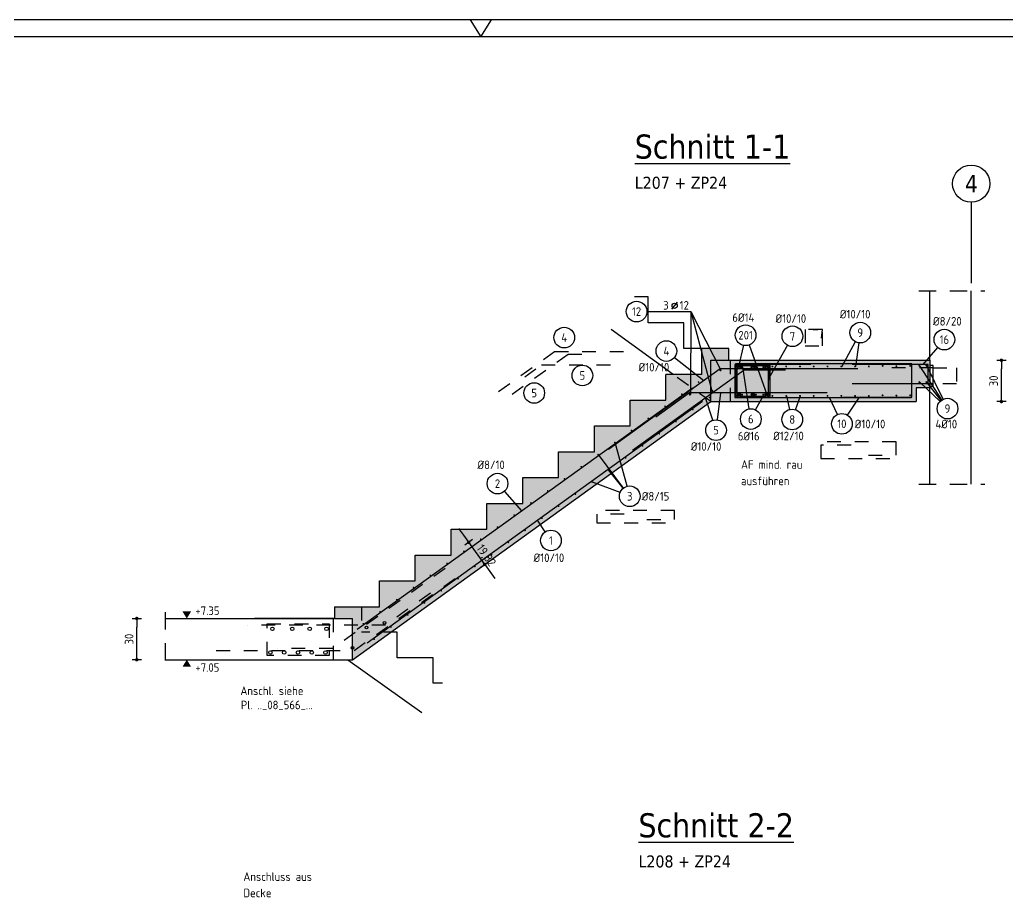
# Model space of a CAD drawing. Extents: x -15.3 to 29.1, y -4.8 to 18.4.
# Drawn here: x 7.17 to 14.33, y 8.48 to 14.85 of the extents above; entities that cross this region are included whole.
import ezdxf
from ezdxf.enums import TextEntityAlignment as Align

# ---------------------------------------------------------------- set-up
doc = ezdxf.new("R2010")
doc.units = 0
doc.header["$LTSCALE"] = 0.25
for name, pattern in [('AUSGEZOGEN', [1000.01, 1000, 0.01]), ('DASHED', [0.75, 0.5, -0.25]), ('DOT', [0.175, 0.05, -0.125]), ('GESTRICHELT', [0.75, 0.5, -0.25]), ('HIDDEN', [0.375, 0.25, -0.125]), ('HIDDEN2', [0.187, 0.125, -0.062]), ('VERDECKT', [0.375, 0.25, -0.125])]:
    doc.linetypes.add(name, pattern=pattern)
for name, color, linetype in [('ACHSEN', 7, 'Continuous'), ('AFU', 7, 'Continuous'), ('BETON', 7, 'Continuous'), ('grau_mittel', 7, 'Continuous'), ('HILFE', 7, 'Continuous'), ('koten', 7, 'Continuous'), ('MASSE', 7, 'Continuous'), ('OBJEKT', 7, 'Continuous'), ('RAHMEN', 7, 'Continuous'), ('RND', 7, 'Continuous'), ('RND-1', 7, 'Continuous'), ('SFP_Achsen', 7, 'Continuous'), ('TEXT', 7, 'Continuous'), ('VERDECKT', 7, 'Continuous')]:
    doc.layers.add(name, color=color, linetype=linetype)
doc.layers.add('NOPLOT', color=7, linetype='Continuous', plot=False)
doc.styles.add('helv', font='tahoma.ttf')
doc.styles.add('txt', font='isocp.shx')
doc.linetypes.add('AFU_50K', pattern='A,0.15,["/",Standard,S=0.2,R=0,X=-0.01,Y=-0.1],0.07,["/",Standard,S=0.2,R=0,X=-0.01,Y=-0.1],0.15', length=0.37)
doc.dimstyles.new('DOT_I', dxfattribs={"dimscale": 0.25, "dimtxt": 0.25, "dimasz": 0.25, "dimexe": 0.1, "dimexo": 0.3, "dimgap": 0.1, "dimtad": 1, "dimdec": 3, "dimzin": 3, "dimtxsty": 'txt', "dimblk": 'DOT', "dimblk1": 'DOT', "dimblk2": 'DOT', "dimsah": 1, "dimcen": 0.1, "dimse1": 1, "dimse2": 1, "dimazin": 0, "dimtfac": 1, "dimtdec": 4, "dimtix": 1, "dimtmove": 2, "dimatfit": 3, "dimfxl": 0, "dimtvp": 1, "dimtolj": 1, "dimtzin": 0, "dimarcsym": 0})

# ---------------------------------------------------------------- blocks, each defined once
blk = doc.blocks.new('DINA1')
at = {"layer": 'RAHMEN'}
blk.add_line((84.1, 59.4), (0, 59.4), dxfattribs=at)
at = {"layer": 'RAHMEN', "color": 7, "linetype": 'Continuous'}
for p, q in [((41.74, 59.4), (42.05, 58.9)), ((42.05, 58.9), (42.36, 59.4))]:
    blk.add_line(p, q, dxfattribs=at)
at = {"layer": 'RAHMEN', "color": 5}
blk.add_line((83.6, 58.9), (2, 58.9), dxfattribs=at)
blk = doc.blocks.new('OKRD_O')
at = {"layer": 'koten', "color": 7, "linetype": 'Continuous'}
blk.add_solid([(-0.125, 0.202), (0.125, 0.202), (0, 0)], dxfattribs=at)
at = {"layer": 'koten', "style": 'txt'}
blk.add_attdef('OKRD', (0.25, 0.1), '', height=0.25, dxfattribs=at)
blk = doc.blocks.new('okrd_u')
at = {"layer": 'koten', "color": 7, "linetype": 'Continuous'}
blk.add_solid([(-0.125, -0.202), (0.125, -0.202), (0, 0)], dxfattribs=at)
at = {"layer": 'koten', "style": 'txt'}
blk.add_attdef('OKRD', (0.25, -0.35), '', height=0.25, dxfattribs=at)
blk = doc.blocks.new('DOT')
at = {"layer": 'MASSE', "color": 7, "linetype": 'Continuous'}
for p, q in [((0, 0), (-1, 0)), ((0, 0.54), (0, -0.54))]:
    blk.add_line(p, q, dxfattribs=at)
at = {"layer": 'MASSE', "color": 7, "linetype": 'Continuous', "const_width": 0.2}
blk.add_lwpolyline([(-0.1, 0, 1), (0.1, 0, 1)], format="xyb", close=True, dxfattribs=at)
blk = doc.blocks.new('*D21')
at = {"layer": 'Defpoints', "color": 0, "linetype": 'AUSGEZOGEN', "transparency": 16777216}
for p in [(8.0162, 10.5025), (8.0162, 10.5025), (8.0162, 10.2025)]:
    blk.add_point(p, dxfattribs=at)
at = {"layer": 'MASSE', "color": 0, "linetype": 'AUSGEZOGEN', "lineweight": -2, "transparency": 16777216}
blk.add_line((8.0162, 10.265), (8.0162, 10.44), dxfattribs=at)
at = {"layer": 'MASSE', "color": 0, "linetype": 'AUSGEZOGEN', "lineweight": -2, "transparency": 16777216, "xscale": 0.0625, "yscale": 0.0625, "zscale": 0.0625}
for p, rotation in [((8.0162, 10.5025), 90), ((8.0162, 10.2025), 270)]:
    blk.add_blockref('DOT', p, dxfattribs=dict(at, rotation=rotation))
at = {"layer": 'MASSE', "color": 0, "linetype": 'AUSGEZOGEN', "transparency": 16777216, "insert": (7.96, 10.3525), "char_height": 0.0625, "attachment_point": 5, "rotation": 90, "style": 'txt'}
blk.add_mtext('\\A1;30', dxfattribs=at)
blk = doc.blocks.new('RND_HIN')
at = {"layer": 'RND', "color": 7, "linetype": 'Continuous'}
blk.add_circle((0, 0), 0.3, dxfattribs=at)
at = {"layer": 'RND', "color": 7, "linetype": 'Continuous', "style": 'txt'}
blk.add_attdef('POSI', text='', height=0.25, dxfattribs=at).set_placement((0, 0), align=Align.MIDDLE)
blk = doc.blocks.new('*D25')
at = {"layer": 'Defpoints', "color": 0, "linetype": 'AUSGEZOGEN', "transparency": 16777216}
for p in [(14.2908, 12.3775), (14.2908, 12.3775), (14.2908, 12.0775)]:
    blk.add_point(p, dxfattribs=at)
at = {"layer": 'MASSE', "color": 0, "linetype": 'AUSGEZOGEN', "lineweight": -2, "transparency": 16777216}
blk.add_line((14.2908, 12.14), (14.2908, 12.315), dxfattribs=at)
at = {"layer": 'MASSE', "color": 0, "linetype": 'AUSGEZOGEN', "lineweight": -2, "transparency": 16777216, "xscale": 0.0625, "yscale": 0.0625, "zscale": 0.0625}
for p, rotation in [((14.2908, 12.3775), 90), ((14.2908, 12.0775), 270)]:
    blk.add_blockref('DOT', p, dxfattribs=dict(at, rotation=rotation))
at = {"layer": 'MASSE', "color": 0, "linetype": 'AUSGEZOGEN', "transparency": 16777216, "insert": (14.2346, 12.2275), "char_height": 0.0625, "attachment_point": 5, "rotation": 90, "style": 'txt'}
blk.add_mtext('\\A1;30', dxfattribs=at)
blk = doc.blocks.new('*D26')
at = {"layer": 'Defpoints', "color": 0, "linetype": 'AUSGEZOGEN', "transparency": 16777216}
for p in [(10.4253, 11.0554), (10.4253, 11.0554), (10.5413, 10.8946)]:
    blk.add_point(p, dxfattribs=at)
at = {"layer": 'MASSE', "color": 0, "linetype": 'AUSGEZOGEN', "lineweight": -2, "transparency": 16777216}
for p, q in [((10.3888, 11.1061), (10.3522, 11.1568)), ((10.5413, 10.8946), (10.4253, 11.0554)), ((10.5779, 10.8439), (10.6144, 10.7932))]:
    blk.add_line(p, q, dxfattribs=at)
at = {"layer": 'MASSE', "color": 0, "linetype": 'AUSGEZOGEN', "lineweight": -2, "transparency": 16777216, "xscale": 0.0625, "yscale": 0.0625, "zscale": 0.0625}
for p, rotation in [((10.4253, 11.0554), 305.7992139162113), ((10.5413, 10.8946), 125.7992139162113)]:
    blk.add_blockref('DOT', p, dxfattribs=dict(at, rotation=rotation))
at = {"layer": 'MASSE', "color": 0, "linetype": 'AUSGEZOGEN', "transparency": 16777216, "insert": (10.5474, 10.9571), "char_height": 0.0625, "attachment_point": 5, "rotation": 305.79921, "style": 'txt'}
blk.add_mtext('\\A1;19,82', dxfattribs=at)
blk = doc.blocks.new('RND_LEI')
at = {"layer": 'RND', "color": 7, "linetype": 'Continuous'}
blk.add_line((1.022, 0.066), (1.19, 0.27), dxfattribs=at)
for centre, radius in [((0, 0), 0.3), ((1.106, 0.168), 0.075)]:
    blk.add_circle(centre, radius, dxfattribs=at)
at = {"layer": 'RND', "color": 7, "linetype": 'Continuous', "style": 'txt'}
blk.add_attdef('ANZ', text='', height=0.25, dxfattribs=at).set_placement((0.931, 0.057), align=Align.RIGHT)
for tag, p in [('DUM', (1.253, 0.057)), ('ABSTD', (1.674, 0.057)), ('POSTXT', (0.374, -0.327))]:
    blk.add_attdef(tag, p, '', height=0.25, dxfattribs=at)
blk.add_attdef('POSL', text='', height=0.25, dxfattribs=at).set_placement((0, 0), align=Align.MIDDLE)

msp = doc.modelspace()

# ---------------------------------------------------------------- hatches: boundary and pattern name
at = {"layer": 'grau_mittel'}
h = msp.add_hatch(color=61, dxfattribs=at)
h.paths.add_polyline_path([(12.3116, 12.3775), (12.1816, 12.3775), (12.1816, 12.0775), (13.6716, 12.0775), (13.6716, 12.1775), (13.7716, 12.1775), (13.7716, 12.3775)])
h.paths.add_polyline_path([(12.1816, 12.0775), (12.1816, 12.3775), (12.3116, 12.3775), (12.3116, 12.4625), (12.1166, 12.4625), (12.1166, 12.275), (11.8566, 12.275), (11.8566, 12.0875), (11.5966, 12.0875), (11.5966, 11.9), (11.3366, 11.9), (11.3366, 11.7125), (11.0766, 11.7125), (11.0766, 11.525), (10.8166, 11.525), (10.8166, 11.3375), (10.5566, 11.3375), (10.5566, 11.15), (10.2966, 11.15), (10.2966, 10.9625), (10.0366, 10.9625), (10.0366, 10.775), (9.7766, 10.775), (9.7766, 10.5875), (9.4516, 10.5875), (9.4516, 10.5025), (9.5816, 10.5025), (9.5816, 10.2025)])

# ---------------------------------------------------------------- linework, layer by layer
at = {"layer": 'ACHSEN', "color": 140, "linetype": 'AUSGEZOGEN'}
msp.add_line((14.0716, 13.5243), (14.0716, 12.9375), dxfattribs=at)
at = {"layer": 'AFU', "color": 8, "linetype": 'AFU_50K'}
for p, q in [((12.1816, 12.0775), (12.1816, 12.3775)), ((12.1816, 12.3775), (12.3116, 12.3775)), ((13.7716, 12.3775), (13.7716, 12.1775)), ((9.4516, 10.5025), (9.5816, 10.5025)), ((9.5816, 10.2025), (9.5816, 10.5025))]:
    msp.add_line(p, q, dxfattribs=at)
at = {"layer": 'BETON', "color": 6, "linetype": 'AUSGEZOGEN'}
for p, q in [((13.7716, 12.3775), (13.7716, 12.8823)), ((14.0716, 11.477), (14.0716, 12.8823)), ((12.1166, 12.275), (12.1166, 12.4625)), ((12.3116, 12.4625), (12.1166, 12.4625)), ((12.3116, 12.3775), (12.3116, 12.4625)), ((12.3116, 12.3775), (13.7716, 12.3775)), ((11.8566, 12.0875), (11.8566, 12.275)), ((12.1166, 12.275), (11.8566, 12.275)), ((13.7716, 12.1775), (13.6716, 12.1775)), ((13.6716, 12.1775), (13.6716, 12.0775)), ((13.7716, 11.477), (13.7716, 12.1775)), ((9.5816, 10.2025), (12.1816, 12.0775)), ((11.5966, 11.9), (11.5966, 12.0875)), ((11.5966, 12.0875), (11.8566, 12.0875)), ((12.1816, 12.0775), (13.6716, 12.0775)), ((11.3366, 11.7125), (11.3366, 11.9)), ((11.3366, 11.9), (11.5966, 11.9)), ((11.0766, 11.525), (11.0766, 11.7125)), ((11.0766, 11.7125), (11.3366, 11.7125)), ((10.8166, 11.3375), (10.8166, 11.525)), ((10.8166, 11.525), (11.0766, 11.525)), ((10.5566, 11.15), (10.5566, 11.3375)), ((10.5566, 11.3375), (10.8166, 11.3375)), ((10.2966, 10.9625), (10.2966, 11.15)), ((10.2966, 11.15), (10.5566, 11.15)), ((10.0366, 10.775), (10.0366, 10.9625)), ((10.0366, 10.9625), (10.2966, 10.9625)), ((9.7766, 10.5875), (9.7766, 10.775)), ((9.7766, 10.775), (10.0366, 10.775)), ((9.4516, 10.5875), (9.4516, 10.5025)), ((9.4516, 10.5875), (9.7766, 10.5875)), ((8.2221, 10.5025), (9.4416, 10.5025)), ((9.4516, 10.5025), (8.8691, 10.5025)), ((8.2221, 10.2025), (9.5816, 10.2025))]:
    msp.add_line(p, q, dxfattribs=at)
at = {"layer": 'HILFE', "color": 102, "linetype": 'DASHED'}
for p, q in [((13.692, 12.8823), (14.1716, 12.8823)), ((13.692, 11.477), (14.1716, 11.477))]:
    msp.add_line(p, q, dxfattribs=at)
at = {"layer": 'HILFE', "color": 102, "linetype": 'AUSGEZOGEN'}
for p, q in [((13.7956, 12.3395), (13.7716, 12.3395)), ((13.7956, 12.1895), (13.7956, 12.3395)), ((13.7716, 12.1895), (13.7956, 12.1895))]:
    msp.add_line(p, q, dxfattribs=at)
at = {"layer": 'HILFE', "color": 102, "linetype": 'GESTRICHELT'}
msp.add_line((8.2221, 10.5477), (8.2221, 10.1506), dxfattribs=at)
at = {"layer": 'NOPLOT', "color": 191, "linetype": 'AUSGEZOGEN'}
for points in [[(12.5815, 12.3475), (12.3915, 12.3475, 0.414214), (12.3615, 12.3175), (12.3615, 12.1375, 0.414214), (12.3915, 12.1075), (12.5815, 12.1075, 0.414214), (12.6115, 12.1375), (12.6115, 12.3175, 0.414214)], [(12.5815, 12.3375), (12.3915, 12.3375, 0.414214), (12.3715, 12.3175), (12.3715, 12.1375, 0.414214), (12.3915, 12.1175), (12.5815, 12.1175, 0.414214), (12.6015, 12.1375), (12.6015, 12.3175, 0.414214)]]:
    msp.add_lwpolyline(points, format="xyb", close=True, dxfattribs=at)
at = {"layer": 'OBJEKT', "color": 102, "linetype": 'AUSGEZOGEN'}
for p, q in [((11.7266, 12.8375), (11.6271, 12.8375)), ((11.7266, 12.65), (11.7266, 12.8375)), ((11.9866, 12.65), (11.7266, 12.65)), ((11.9866, 12.4625), (11.9866, 12.65)), ((11.9078, 12.275), (11.4576, 12.5996)), ((12.1166, 12.4625), (11.9866, 12.4625)), ((9.9066, 10.2171), (9.9066, 10.4023)), ((9.548, 10.2025), (10.084, 9.8207)), ((10.1666, 10.2171), (9.9066, 10.2171)), ((10.1666, 10.0319), (10.1666, 10.2171)), ((10.2344, 10.0319), (10.1666, 10.0319))]:
    msp.add_line(p, q, dxfattribs=at)
at = {"layer": 'RND', "color": 7, "linetype": 'AUSGEZOGEN'}
msp.add_line((11.718, 12.7308), (12.038, 12.7308), dxfattribs=at)
at = {"layer": 'RND', "color": 102, "linetype": 'AUSGEZOGEN'}
for p, q in [((12.038, 12.7308), (12.0342, 12.1286)), ((12.038, 12.7308), (12.1881, 12.1548)), ((12.038, 12.7308), (12.2556, 12.3053)), ((12.418, 12.486), (12.383, 12.331)), ((12.4597, 12.4885), (12.5874, 12.1291)), ((12.7374, 12.4863), (12.6115, 12.2646)), ((13.2307, 12.512), (13.1324, 12.3322)), ((13.2563, 12.5035), (13.2324, 12.3322)), ((13.8274, 12.4708), (13.7196, 12.3475)), ((11.9185, 12.3981), (12.1324, 12.23)), ((12.4607, 12.0245), (12.4132, 12.3305)), ((13.8589, 12.089), (13.6989, 12.3377)), ((13.8671, 12.0936), (13.7501, 12.3377)), ((13.8454, 12.0779), (13.6989, 12.2186)), ((13.8535, 12.0852), (13.7501, 12.2186)), ((12.2295, 11.9442), (12.2554, 12.1399)), ((12.5073, 12.0167), (12.5632, 12.1224)), ((12.7555, 12.0202), (12.7324, 12.1185)), ((12.7974, 12.018), (12.8324, 12.1185)), ((12.1966, 11.9412), (12.1441, 12.1045)), ((13.101, 11.9836), (13.0422, 12.1075)), ((13.1745, 11.9783), (13.2618, 12.1102)), ((11.5737, 11.462), (11.4878, 11.7799)), ((11.5482, 11.4496), (11.3662, 11.6922)), ((11.5462, 11.448), (11.4395, 11.5806)), ((11.5232, 11.4164), (11.3239, 11.4929)), ((10.6837, 11.4254), (10.8091, 11.2846)), ((10.9801, 11.131), (10.9236, 11.2154))]:
    msp.add_line(p, q, dxfattribs=at)
at = {"layer": 'RND', "color": 7, "linetype": 'HIDDEN'}
msp.add_lwpolyline([(12.9858, 12.5371), (12.9914, 12.6018), (12.8664, 12.6018), (12.8664, 12.4818), (12.9914, 12.4818), (12.9914, 12.6018), (12.9267, 12.5962)], dxfattribs=at)
at = {"layer": 'RND', "color": 7, "linetype": 'VERDECKT'}
for points in [[(11.548, 12.4379), (11.048, 12.4379), (10.6407, 12.1478)], [(10.7393, 12.1312), (11.1466, 12.4213), (11.2966, 12.4213)], [(10.8313, 12.2572), (10.9534, 12.3443), (11.4534, 12.3443)], [(13.2, 11.7607), (12.98, 11.7607), (12.98, 11.6647), (13.524, 11.6647)], [(13.3261, 11.6892), (13.5261, 11.6892), (13.5261, 11.7852), (12.9821, 11.7852)], [(11.5539, 11.2608), (11.3539, 11.2608), (11.3539, 11.1968), (11.9099, 11.1968)], [(11.7182, 11.2214), (11.9182, 11.2214), (11.9182, 11.2854), (11.3622, 11.2854)]]:
    msp.add_lwpolyline(points, dxfattribs=at)
at = {"layer": 'RND', "color": 1, "linetype": 'AUSGEZOGEN'}
for points in [[(12.9067, 12.3475), (12.3567, 12.3475), (12.3567, 12.1075), (13.6367, 12.1075)], [(12.6001, 12.218), (12.6115, 12.3475), (12.3615, 12.3475), (12.3615, 12.1075), (12.6115, 12.1075), (12.6115, 12.3475), (12.482, 12.3362)], [(13.1416, 12.1102), (13.6416, 12.1102), (13.6416, 12.3502), (12.3616, 12.3502)], [(13.2088, 12.2075), (13.7588, 12.2075), (13.7588, 12.3475), (13.2088, 12.3475)], [(13.2494, 12.3144), (12.2494, 12.3144), (11.4383, 11.7295)], [(12.7235, 12.306), (12.4235, 12.306), (11.6124, 11.7211)], [(9.6151, 10.4235), (12.0484, 12.1783)], [(13.0267, 12.1399), (12.0267, 12.1399), (11.7834, 11.9645)], [(9.6885, 10.3247), (12.1217, 12.0795)]]:
    msp.add_lwpolyline(points, dxfattribs=at)
at = {"layer": 'RND', "color": 7, "linetype": 'AUSGEZOGEN'}
for points, const_width in [([(12.4056, 12.3275, 1), (12.4126, 12.3275, 1)], 0.007), ([(12.5056, 12.3275, 1), (12.5126, 12.3275, 1)], 0.007), ([(12.5594, 12.3275, 1), (12.5664, 12.3275, 1)], 0.007), ([(12.6254, 12.3322, 1), (12.6324, 12.3322, 1)], 0.007), ([(12.7254, 12.3322, 1), (12.7324, 12.3322, 1)], 0.007), ([(12.8254, 12.3322, 1), (12.8324, 12.3322, 1)], 0.007), ([(12.9254, 12.3322, 1), (12.9324, 12.3322, 1)], 0.007), ([(13.0254, 12.3322, 1), (13.0324, 12.3322, 1)], 0.007), ([(13.1254, 12.3322, 1), (13.1324, 12.3322, 1)], 0.007), ([(13.2254, 12.3322, 1), (13.2324, 12.3322, 1)], 0.007), ([(13.3254, 12.3322, 1), (13.3324, 12.3322, 1)], 0.007), ([(13.4253, 12.3365, 1), (13.4323, 12.3365, 1)], 0.007), ([(13.5254, 12.3345, 1), (13.5324, 12.3345, 1)], 0.007), ([(13.6254, 12.3363, 1), (13.6324, 12.3363, 1)], 0.007), ([(13.6919, 12.3377, 1), (13.6989, 12.3377, 1)], 0.007), ([(13.7431, 12.3377, 1), (13.7501, 12.3377, 1)], 0.007), ([(12.2476, 12.3053, 1), (12.2556, 12.3053, 1)], 0.008), ([(12.0901, 12.2187, 1), (12.0961, 12.2187, 1)], 0.006), ([(13.6919, 12.2186, 1), (13.6989, 12.2186, 1)], 0.007), ([(13.7431, 12.2186, 1), (13.7501, 12.2186, 1)], 0.007), ([(11.9685, 12.1309, 1), (11.9745, 12.1309, 1)], 0.006), ([(12.0262, 12.1286, 1), (12.0342, 12.1286, 1)], 0.008), ([(12.1695, 12.1071, 1), (12.1755, 12.1071, 1)], 0.006), ([(12.1881, 12.1548, 1), (12.1961, 12.1548, 1)], 0.008), ([(12.4056, 12.1275, -1), (12.4126, 12.1275, -1)], 0.007), ([(12.5056, 12.1275, 1), (12.5126, 12.1275, 1)], 0.007), ([(12.5594, 12.1275, -1), (12.5664, 12.1275, -1)], 0.007), ([(12.6254, 12.1185, 1), (12.6324, 12.1185, 1)], 0.007), ([(12.7254, 12.1185, 1), (12.7324, 12.1185, 1)], 0.007), ([(12.8254, 12.1185, 1), (12.8324, 12.1185, 1)], 0.007), ([(12.9254, 12.1185, 1), (12.9324, 12.1185, 1)], 0.007), ([(13.0254, 12.1185, 1), (13.0324, 12.1185, 1)], 0.007), ([(13.1254, 12.1185, 1), (13.1324, 12.1185, 1)], 0.007), ([(13.2254, 12.1185, 1), (13.2324, 12.1185, 1)], 0.007), ([(13.3254, 12.1185, 1), (13.3324, 12.1185, 1)], 0.007), ([(13.4253, 12.1228, 1), (13.4323, 12.1228, 1)], 0.007), ([(13.5254, 12.1208, 1), (13.5324, 12.1208, 1)], 0.007), ([(13.6254, 12.1226, 1), (13.6324, 12.1226, 1)], 0.007), ([(11.8468, 12.0432, 1), (11.8528, 12.0432, 1)], 0.006), ([(12.0478, 12.0193, 1), (12.0538, 12.0193, 1)], 0.006), ([(11.7252, 11.9554, 1), (11.7312, 11.9554, 1)], 0.006), ([(11.9262, 11.9316, 1), (11.9322, 11.9316, 1)], 0.006), ([(11.6035, 11.8677, 1), (11.6095, 11.8677, 1)], 0.006), ([(11.8045, 11.8438, 1), (11.8105, 11.8438, 1)], 0.006), ([(11.4818, 11.7799, 1), (11.4878, 11.7799, 1)], 0.006), ([(11.6829, 11.7561, 1), (11.6889, 11.7561, 1)], 0.006), ([(11.3602, 11.6922, 1), (11.3662, 11.6922, 1)], 0.006), ([(11.2385, 11.6045, 1), (11.2445, 11.6045, 1)], 0.006), ([(11.5612, 11.6684, 1), (11.5672, 11.6684, 1)], 0.006), ([(11.4395, 11.5806, 1), (11.4455, 11.5806, 1)], 0.006), ([(11.1169, 11.5167, 1), (11.1229, 11.5167, 1)], 0.006), ([(11.3179, 11.4929, 1), (11.3239, 11.4929, 1)], 0.006), ([(10.9952, 11.429, 1), (11.0012, 11.429, 1)], 0.006), ([(11.1962, 11.4051, 1), (11.2022, 11.4051, 1)], 0.006), ([(10.8735, 11.3412, 1), (10.8795, 11.3412, 1)], 0.006), ([(11.0746, 11.3174, 1), (11.0806, 11.3174, 1)], 0.006), ([(10.7519, 11.2535, 1), (10.7579, 11.2535, 1)], 0.006), ([(10.9529, 11.2296, 1), (10.9589, 11.2296, 1)], 0.006), ([(10.6302, 11.1657, 1), (10.6362, 11.1657, 1)], 0.006), ([(10.8312, 11.1419, 1), (10.8372, 11.1419, 1)], 0.006), ([(10.5086, 11.078, 1), (10.5146, 11.078, 1)], 0.006), ([(10.7096, 11.0542, 1), (10.7156, 11.0542, 1)], 0.006), ([(10.3869, 10.9903, 1), (10.3929, 10.9903, 1)], 0.006), ([(10.5879, 10.9664, 1), (10.5939, 10.9664, 1)], 0.006), ([(10.2652, 10.9025, 1), (10.2712, 10.9025, 1)], 0.006), ([(10.4663, 10.8787, 1), (10.4723, 10.8787, 1)], 0.006), ([(10.1436, 10.8148, 1), (10.1496, 10.8148, 1)], 0.006), ([(10.3446, 10.7909, 1), (10.3506, 10.7909, 1)], 0.006), ([(10.0219, 10.727, 1), (10.0279, 10.727, 1)], 0.006), ([(10.2229, 10.7032, 1), (10.2289, 10.7032, 1)], 0.006), ([(9.9003, 10.6393, 1), (9.9063, 10.6393, 1)], 0.006), ([(10.1013, 10.6154, 1), (10.1073, 10.6154, 1)], 0.006), ([(9.7786, 10.5516, 1), (9.7846, 10.5516, 1)], 0.006), ([(9.6569, 10.4638, 1), (9.6629, 10.4638, 1)], 0.006), ([(9.9796, 10.5277, 1), (9.9856, 10.5277, 1)], 0.006), ([(9.8579, 10.44, 1), (9.8639, 10.44, 1)], 0.006), ([(9.7363, 10.3522, 1), (9.7423, 10.3522, 1)], 0.006)]:
    msp.add_lwpolyline(points, format="xyb", close=True, dxfattribs=dict(at, const_width=const_width))
at = {"layer": 'RND', "color": 1, "linetype": 'HIDDEN2'}
for points in [[(13.7956, 12.3225), (13.4756, 12.3225)], [(13.7956, 12.3225), (13.9656, 12.3225), (13.9656, 12.2065), (13.7956, 12.2065)], [(13.7956, 12.2065), (13.4756, 12.2065)]]:
    msp.add_lwpolyline(points, dxfattribs=at)
at = {"layer": 'RND', "color": 102, "linetype": 'DOT'}
for centre in [(12.3865, 12.3275), (12.4865, 12.3275), (12.5865, 12.3275), (12.3865, 12.1275), (12.4865, 12.1275), (12.5865, 12.1275)]:
    msp.add_circle(centre, 0.011, dxfattribs=at)
at = {"layer": 'RND', "color": 7, "linetype": 'AUSGEZOGEN'}
for centre in [(12.3865, 12.3275), (12.4865, 12.3275), (12.5865, 12.3275), (12.3865, 12.1275), (12.4865, 12.1275), (12.5865, 12.1275)]:
    msp.add_circle(centre, 0.007, dxfattribs=at)
at = {"layer": 'RND-1', "color": 7, "linetype": 'HIDDEN2'}
for points in [[(8.5929, 10.2706), (9.5929, 10.2706), (10.4074, 10.8507)], [(10.2535, 10.8648), (9.439, 10.2847), (9.039, 10.2847)], [(10.1464, 10.6852), (9.8209, 10.4527), (8.8209, 10.4527)]]:
    msp.add_lwpolyline(points, dxfattribs=at)
msp.add_lwpolyline([(8.9611, 10.4625), (9.4111, 10.4625), (9.4111, 10.2325), (8.9611, 10.2325)], close=True, dxfattribs=at)
at = {"layer": 'RND-1', "color": 7, "linetype": 'AUSGEZOGEN'}
for centre, radius in [((9.8136, 10.4715), 0.01), ((9.0005, 10.4271), 0.0125), ((9.1442, 10.4271), 0.0125), ((9.2709, 10.4271), 0.0125), ((9.3928, 10.4271), 0.0125), ((9.6829, 10.4366), 0.01), ((8.9856, 10.2552), 0.0125), ((9.0856, 10.2552), 0.0125), ((9.1856, 10.2552), 0.0125), ((9.2856, 10.2552), 0.0125), ((9.3856, 10.2552), 0.0125), ((9.5822, 10.2897), 0.01)]:
    msp.add_circle(centre, radius, dxfattribs=at)
at = {"layer": 'SFP_Achsen', "color": 7, "linetype": 'AUSGEZOGEN'}
msp.add_circle((14.0716, 13.6595), 0.1352, dxfattribs=at)
at = {"layer": 'VERDECKT', "color": 102, "linetype": 'HIDDEN2'}
for p, q in [((12.3216, 12.3775), (12.3216, 12.0775)), ((9.4416, 10.5025), (9.4416, 10.2025))]:
    msp.add_line(p, q, dxfattribs=at)
at = {"layer": 'VERDECKT', "color": 102, "linetype": 'VERDECKT'}
for p, q in [((12.1816, 12.0775), (11.9078, 12.275)), ((9.6466, 10.5875), (9.6466, 10.4023)), ((9.9066, 10.4023), (9.6466, 10.4023))]:
    msp.add_line(p, q, dxfattribs=at)

# ---------------------------------------------------------------- block references
at = {"layer": 'koten', "color": 7, "linetype": 'AUSGEZOGEN', "xscale": 0.25, "yscale": 0.25, "zscale": 0.25}
for name, p, values in [('OKRD_O', (8.379, 10.5025), {'OKRD': '+7.35'}), ('okrd_u', (8.379, 10.2025), {'OKRD': '+7.05'})]:
    msp.add_blockref(name, p, dxfattribs=at).add_auto_attribs(values)
at = {"layer": 'RAHMEN', "color": 7, "linetype": 'AUSGEZOGEN', "xscale": 0.25, "yscale": 0.25, "zscale": 0.25}
msp.add_blockref('DINA1', (0, 0), dxfattribs=at)
at = {"layer": 'RND', "color": 7, "linetype": 'AUSGEZOGEN', "xscale": 0.25, "yscale": 0.25, "zscale": 0.25}
for name, p, values in [('RND_LEI', (11.643, 12.7308), {'POSL': '12', 'DUM': '12', 'ANZ': '3'}), ('RND_HIN', (11.1181, 12.542), {'POSI': '4'}), ('RND_HIN', (12.4346, 12.5591), {'POSI': '201'}), ('RND_HIN', (12.7744, 12.5515), {'POSI': '7'}), ('RND_HIN', (13.2667, 12.5778), {'POSI': '9'}), ('RND_HIN', (13.8767, 12.5272), {'POSI': '16'}), ('RND_HIN', (11.8595, 12.4444), {'POSI': '4'}), ('RND_HIN', (11.2498, 12.2669), {'POSI': '5'}), ('RND_HIN', (10.9001, 12.1396), {'POSI': '5'}), ('RND_HIN', (13.8995, 12.026), {'POSI': '9'}), ('RND_HIN', (12.4722, 11.9504), {'POSI': '6'}), ('RND_HIN', (12.7727, 11.9472), {'POSI': '8'}), ('RND_HIN', (13.1331, 11.9158), {'POSI': '10'}), ('RND_HIN', (12.2196, 11.8698), {'POSI': '5'}), ('RND_HIN', (10.6338, 11.4814), {'POSI': '2'}), ('RND_HIN', (11.5933, 11.3896), {'POSI': '3'}), ('RND_HIN', (11.0218, 11.0687), {'POSI': '1'})]:
    msp.add_blockref(name, p, dxfattribs=at).add_auto_attribs(values)

# ---------------------------------------------------------------- texts
at = {"layer": 'SFP_Achsen', "color": 6, "linetype": 'AUSGEZOGEN', "style": 'helv'}
msp.add_text('4', height=0.125, dxfattribs=at).set_placement((14.0263, 13.5964))
at = {"layer": 'TEXT', "color": 5, "linetype": 'AUSGEZOGEN', "style": 'helv'}
for s, p in [('%%uSchnitt 1-1', (11.6299, 13.8415)), ('%%USchnitt 2-2', (11.6567, 8.913))]:
    msp.add_text(s, height=0.175, dxfattribs=at).set_placement(p)
at = {"layer": 'TEXT', "color": 1, "linetype": 'AUSGEZOGEN', "style": 'helv'}
for s, p in [('L207 + ZP24', (11.6299, 13.6227)), ('L208 + ZP24', (11.6567, 8.6943))]:
    msp.add_text(s, height=0.0875, dxfattribs=at).set_placement(p)
at = {"layer": 'TEXT', "color": 7, "linetype": 'AUSGEZOGEN', "style": 'txt'}
for s, p in [('6%%C14', (12.3381, 12.6561)), ('%%C10/10', (12.6515, 12.6487)), ('%%C10/10', (13.1183, 12.6809)), ('%%C8/20', (13.7941, 12.6291)), ('%%C10/10', (11.658, 12.2958)), ('%%C10/10', (13.2265, 11.8832)), ('4%%C10', (13.8122, 11.8829)), ('6%%C16', (12.378, 11.7953)), ('%%C12/10', (12.6344, 11.7963)), ('%%C10/10', (12.0364, 11.72)), ('%%C8/10', (10.4882, 11.5866)), ('AF mind. rau', (12.4012, 11.589)), ('ausführen', (12.4012, 11.4703)), ('%%C8/15', (11.6805, 11.3584)), ('%%C10/10', (10.8959, 10.9119)), ('Anschl. siehe', (8.7682, 9.9462)), ('Pl. .._08_566_...', (8.7714, 9.8429)), ('Anschluss aus', (8.7898, 8.5967)), ('Decke', (8.7898, 8.4779))]:
    msp.add_text(s, height=0.0625, dxfattribs=at).set_placement(p)

# ---------------------------------------------------------------- dimensions: what is measured, and where the dimension line sits
at = {"layer": 'MASSE', "color": 7, "linetype": 'AUSGEZOGEN'}
for base, p1, p2, picture, middle in [((14.2908, 12.3775), (14.2908, 12.0775), (14.2908, 12.3775), '*D25', (14.2346, 12.2275)), ((8.0162, 10.5025), (8.0162, 10.2025), (8.0162, 10.5025), '*D21', (7.96, 10.3525))]:
    dim = msp.add_linear_dim(base=base, p1=p1, p2=p2, angle=90, dimstyle='DOT_I', override={"dimdec": 0, "dimlfac": 100}, dxfattribs=at)
    dim.commit()
    dim.dimension.update_dxf_attribs({"geometry": picture, "text_midpoint": middle})
dim = msp.add_linear_dim(base=(10.4253, 11.0554), p1=(10.5413, 10.8946), p2=(10.4253, 11.0554), angle=305.79921, text='<>2', dimstyle='DOT_I', override={"dimdec": 1, "dimlfac": 100}, dxfattribs=at)
dim.commit()
dim.dimension.update_dxf_attribs({"geometry": '*D26', "text_midpoint": (10.5474, 10.9571), "dimtype": 160})

doc.saveas('drawing.dxf')
